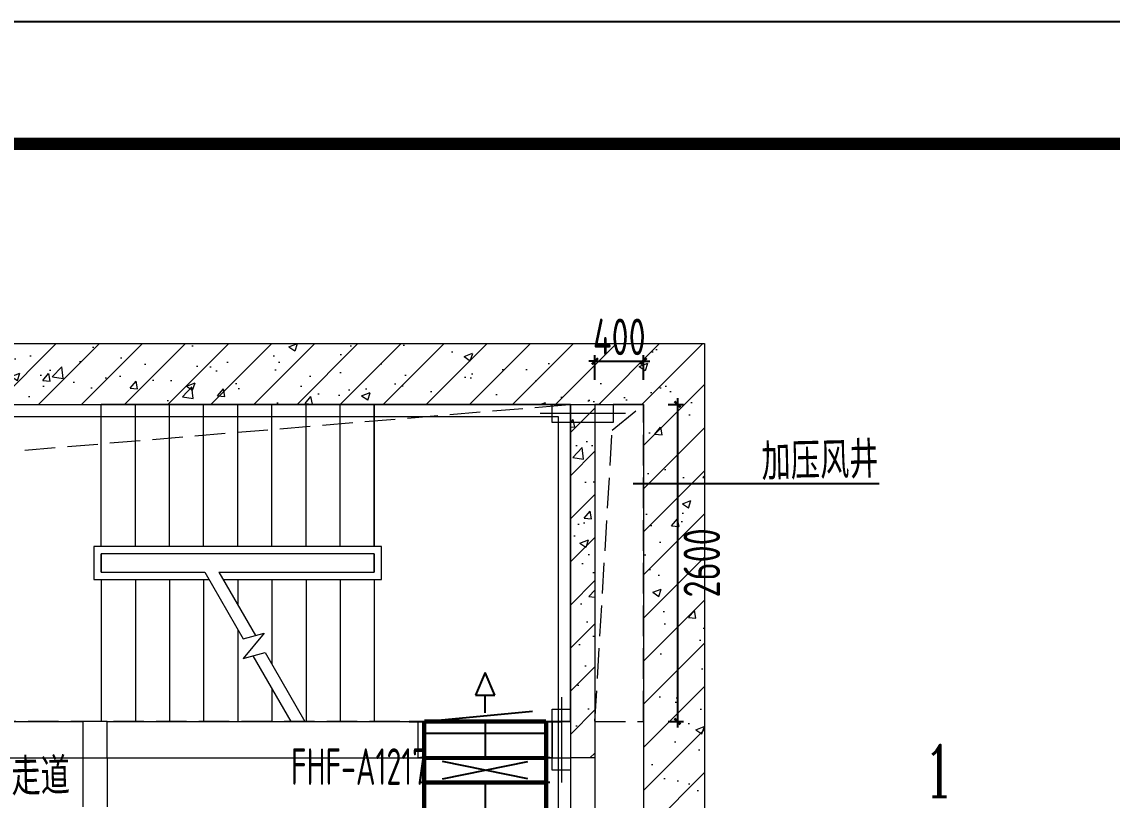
# Model space of a CAD drawing. Extents: x 4 to 13611208, y -605838 to 574722.
# Drawn here: x 13130598 to 13139543, y 441202 to 447585 of the extents above; entities that cross this region are included whole.
import ezdxf

# ---------------------------------------------------------------- set-up
doc = ezdxf.new("R2010")
doc.units = 0
doc.header["$LTSCALE"] = 1000
doc.header["$MEASUREMENT"] = 0
doc.linetypes.add('CENTER2', pattern=[28.575, 19.05, -3.175, 3.175, -3.175])
doc.linetypes.add('DASH', pattern=[0.35, 0.25, -0.1])
doc.layers.add('0标记', color=1, linetype='Continuous', plot=False)
for name, color, linetype, lineweight in [('1-开孔（楼板）', 7, 'Continuous', 5), ('1-扶梯', 8, 'Continuous', 5), ('COLUMN', 8, 'Continuous', 5), ('PUB_HATCH', 8, 'Continuous', 5), ('STAIR', 7, 'Continuous', 5), ('WALL', 2, 'Continuous', 5), ('预埋件', 8, 'Continuous', 5)]:
    doc.layers.add(name, color=color, linetype=linetype, lineweight=lineweight)
for name, color, linetype in [('DIM_LEAD', 3, 'Continuous'), ('DIM_SYMB', 3, 'Continuous'), ('DUCT-X-S中心线', 5, 'CENTER2'), ('DUCT-X-S标注', 7, 'Continuous'), ('DUCT-X-S法兰', 4, 'Continuous'), ('DUCT-X-S管', 3, 'Continuous'), ('DUCT-X-S管端线', 4, 'Continuous'), ('DUCT-X-S阀门', 7, 'Continuous'), ('DUCT-X-S风口', 7, 'Continuous'), ('图框', 7, 'Continuous')]:
    doc.layers.add(name, color=color, linetype=linetype)
doc.styles.add('_TCH_LABEL', font='COMPLEX', dxfattribs={"bigfont": 'GBCBIG'})
doc.styles.add('C', font='HZTXT_E', dxfattribs={"width": 0.7, "bigfont": 'HZTXT'})
doc.styles.add('du', font='gbenor.shx', dxfattribs={"width": 0.8, "bigfont": 'hztxt.shx'})
doc.dimstyles.new('67', dxfattribs={"dimscale": 100, "dimtxt": 3, "dimasz": 0.5, "dimexe": 0.5, "dimexo": 2, "dimgap": 0.5, "dimtad": 2, "dimdec": 0, "dimrnd": 5, "dimzin": 0, "dimdsep": 46, "dimtxsty": 'du', "dimblk": 'ARCHTICK', "dimcen": 0, "dimdle": 0.5, "dimclrd": 256, "dimclre": 256, "dimclrt": 256, "dimazin": 0, "dimtfac": 1, "dimtdec": 0, "dimtix": 1, "dimtmove": 2, "dimatfit": 3, "dimfxl": 100, "dimtolj": 1, "dimtzin": 0, "dimlwd": -1, "dimlwe": -1, "dimarcsym": 0})
pattern_1 = [(45, (12643385.47, -383019.32), (-176.776695, 176.776695), []), (50, (12643385.5, -383019.3), (717.2602, -62.75213), [75, -825]), (355, (12643385.5, -383019.3), (-138.75133, 752.19213), [60, -660]), (100.4514, (12643445.25, -383024.54), (578.5094, 689.43954), [63.7402, -701.1421]), (46.1842, (12643385.5, -382819.3), (1067.24105, -165.519), [112.5, -1237.5]), (96.6356, (12643474.4, -382833.1), (934.6627, 974.1179), [95.6103, -1051.713]), (351.1842, (12643385.5, -382819.3), (934.662, 974.1186), [90, -990]), (21, (12643485.5, -382869.3), (596.90705, -402.6189), [75, -825]), (326, (12643485.5, -382869.3), (243.31533, 725.15005), [60, -660]), (71.4514, (12643535.2, -382902.9), (840.22263, 322.5305), [63.7402, -701.1421]), (37.5, (12643385.47, -383019.32), (12.159855, 332.893854), [0, -652, 0, -670, 0, -662.5]), (7.5, (12643385.47, -383019.3), (263.06954, 394.41171), [0, -382, 0, -637, 0, -252.5]), (327.5, (12643162.47, -383019.32), (533.822436, -22.55487), [0, -250, 0, -780, 0, -1035]), (317.5, (12643062.47, -383019.3), (583.18617, 100.10498), [0, -325, 0, -518, 0, -735])]

# ---------------------------------------------------------------- blocks, each defined once
blk = doc.blocks.new('dxg')
at = {"layer": '预埋件', "color": 8}
blk.add_line((12400099.7, -4150605.3), (12400799.7, -4150605.3), dxfattribs=at)
blk.add_lwpolyline([(12400199.7, -4150680.3), (12400199.7, -4150530.3), (12400699.7, -4150530.3), (12400699.7, -4150680.3), (12400199.7, -4150680.3)], dxfattribs=at)
blk = doc.blocks.new('_ArchTick')
at = {"color": 0, "linetype": 'ByBlock', "const_width": 0.4}
blk.add_lwpolyline([(-0.5, -0.5), (0.5, 0.5)], dxfattribs=at)
blk = doc.blocks.new('*D2364')
at = {"layer": 'DUCT-X-S标注', "transparency": 16777216}
for p, q in [((13135299.1, 444801), (13135249.1, 444801)), ((13135299.1, 444647.7), (13135299.1, 444851)), ((13135299.1, 444801), (13135699.1, 444801)), ((13135699.1, 444647.7), (13135699.1, 444851)), ((13135699.1, 444801), (13135749.1, 444801))]:
    blk.add_line(p, q, dxfattribs=at)
at = {"layer": 'DUCT-X-S标注', "transparency": 16777216, "xscale": 50, "yscale": 50, "zscale": 50}
blk.add_blockref('_ArchTick', (13135299.1, 444801), dxfattribs=at)
at = {"layer": 'DUCT-X-S标注', "transparency": 16777216, "xscale": 50, "yscale": 50, "zscale": 50, "rotation": 180}
blk.add_blockref('_ArchTick', (13135699.1, 444801), dxfattribs=at)
at = {"layer": 'DUCT-X-S标注', "transparency": 16777216, "insert": (13135499.1, 445001), "char_height": 300, "attachment_point": 5, "style": 'du'}
blk.add_mtext('\\A1;400', dxfattribs=at)
blk = doc.blocks.new('图框框')
at = {"layer": '图框', "color": 1, "linetype": 'Continuous', "ltscale": 10}
blk.add_lwpolyline([(0, -42000), (59400, -42000), (59400, 0), (0, 0)], close=True, dxfattribs=at)
blk = doc.blocks.new('*D2382')
at = {"layer": 'DUCT-X-S标注', "transparency": 16777216}
for p, q in [((13135899.1, 444447.7), (13136026.5, 444447.7)), ((13135976.5, 444497.7), (13135976.5, 441797.7)), ((13135899.1, 441847.7), (13136026.5, 441847.7))]:
    blk.add_line(p, q, dxfattribs=at)
at = {"layer": 'DUCT-X-S标注', "transparency": 16777216, "xscale": 50, "yscale": 50, "zscale": 50}
for p, rotation in [((13135976.5, 444447.7), 90), ((13135976.5, 441847.7), 270)]:
    blk.add_blockref('_ArchTick', p, dxfattribs=dict(at, rotation=rotation))
at = {"layer": 'DUCT-X-S标注', "transparency": 16777216, "insert": (13136176.5, 443147.7), "char_height": 300, "attachment_point": 5, "rotation": 90, "style": 'du'}
blk.add_mtext('\\A1;2600', dxfattribs=at)
blk = doc.blocks.new('$风口$00000101')
for p, q in [((100, 250), (100, -250)), ((0, -200), (0, 200)), ((0, 200), (100, 200)), ((100, 200), (183.5, -155.8)), ((0, 0), (-100, 0)), ((170, 0), (315, 0)), ((500, 0), (315, 31.5)), ((315, 31.5), (315, -31.5)), ((315, -31.5), (500, 0)), ((100, -200), (0, -200))]:
    blk.add_line(p, q)

msp = doc.modelspace()

# ---------------------------------------------------------------- hatches: boundary and pattern name
at = {"layer": 'PUB_HATCH'}
h = msp.add_hatch(dxfattribs=at)
h.set_pattern_fill('钢筋混凝土', color=8, scale=100, style=0)
h.set_pattern_definition(pattern_1)
h.paths.add_polyline_path([(13128549.1, 444947.7), (13128549.1, 444447.7), (13135099.1, 444447.7), (13135199.1, 444614.4), (13135199.1, 444947.7)])
h = msp.add_hatch(dxfattribs=at)
h.set_pattern_fill('钢筋混凝土', color=8, scale=100, style=0)
h.set_pattern_definition(pattern_1)
h.paths.add_polyline_path([(13135199.1, 444614.4), (13135299.1, 444447.7), (13135699.1, 444447.7), (13136199.1, 444947.7), (13135199.1, 444947.7)])
h = msp.add_hatch(dxfattribs=at)
h.set_pattern_fill('钢筋混凝土', color=8, scale=100, style=0)
h.set_pattern_definition(pattern_1)
h.paths.add_polyline_path([(13136199.1, 444947.7), (13135699.1, 444447.7), (13135699.1, 437947.7), (13136199.1, 437447.7)])
h = msp.add_hatch(dxfattribs=at)
h.set_pattern_fill('钢筋混凝土', color=8, scale=100, style=0)
h.set_pattern_definition(pattern_1)
h.paths.add_polyline_path([(13135199.1, 444614.4), (13135099.1, 444447.7), (13135099.1, 441547.7), (13135299.1, 441547.7), (13135299.1, 444447.7)])

# ---------------------------------------------------------------- linework, layer by layer
at = {"layer": '1-开孔（楼板）', "color": 8, "linetype": 'DASH'}
msp.add_lwpolyline([(13135299.1, 441847.7), (13135699.1, 441847.7), (13135699.1, 444447.7), (13135299.1, 444447.7)], close=True, dxfattribs=at)
msp.add_lwpolyline([(13135299.1, 441849.1), (13135441.5, 444235.8), (13135699.1, 444447.7)], dxfattribs=at)
at = {"layer": '1-扶梯', "color": 8}
msp.add_line((13134899.1, 441697.7), (13134899.1, 438147.7), dxfattribs=at)
msp.add_lwpolyline([(13128699.1, 444347.7), (13134999.1, 444347.7), (13134999.1, 438047.7)], dxfattribs=at)
at = {"layer": 'COLUMN', "color": 8}
for p, q in [((13131299.1, 441847.7), (13131099.1, 441847.7)), ((13131099.1, 441847.7), (13131099.1, 441547.7)), ((13131299.1, 441547.7), (13131299.1, 441847.7)), ((13131099.1, 441547.7), (13131299.1, 441547.7))]:
    msp.add_line(p, q, dxfattribs=at)
at = {"layer": 'DIM_SYMB', "color": 8}
for points in [[(13131109.1, 443835.2, 0, 0, 0), (13134294.1, 443835.2, 0, 0, 0), (13134294.1, 442460.2, 0, 0, 0), (13132949.1, 442460.2, 80, 0, 0), (13132649.1, 442460.2, 0, 0, 0)], [(13131109.1, 442460.2, 0, 0, 0), (13132069.1, 442460.2, 80, 0, 0), (13132369.1, 442460.2, 0, 0, 0)]]:
    msp.add_lwpolyline(points, format="xyseb", dxfattribs=at)
at = {"layer": 'DUCT-X-S中心线'}
for p, q in [((13134399.1, 441847.7), (13134399.1, 441547.7)), ((13134399.1, 441347.3), (13134399.1, 441022.7))]:
    msp.add_line(p, q, dxfattribs=at)
at = {"layer": 'DUCT-X-S标注'}
msp.add_lwpolyline([(13135612.1, 443797.6), (13137632.1, 443797.6)], dxfattribs=at)
at = {"layer": 'DUCT-X-S法兰'}
for p, q in [((13134929.1, 441547.6), (13133869.1, 441547.6)), ((13134929.1, 441347.4), (13133869.1, 441347.4))]:
    msp.add_line(p, q, dxfattribs=at)
at = {"layer": 'DUCT-X-S法兰', "color": 18, "true_color": 0x000000}
for p in [(13134399.1, 441547.7, 3700), (13134399.1, 441547.5, 3700), (13134399.1, 441347.5, 3700), (13134399.1, 441347.3, 3700)]:
    msp.add_point(p, dxfattribs=at)
at = {"layer": 'DUCT-X-S管', "const_width": 35}
for points in [[(13133899.1, 441847.7), (13133899.1, 441547.7)], [(13134899.1, 441847.7), (13133899.1, 441847.7)], [(13134899.1, 441547.7), (13134899.1, 441847.7)], [(13133899.1, 441547.7), (13134899.1, 441547.7)], [(13133899.1, 441347.5), (13133899.1, 441547.5)], [(13134899.1, 441547.5), (13134899.1, 441347.5)], [(13133899.1, 441347.3), (13133899.1, 441022.7)], [(13134899.1, 441347.3), (13133899.1, 441347.3)], [(13134899.1, 441022.7), (13134899.1, 441347.3)]]:
    msp.add_lwpolyline(points, dxfattribs=at)
at = {"layer": 'DUCT-X-S管端线'}
for p, q in [((13134899.1, 441547.5), (13133899.1, 441547.5)), ((13134899.1, 441347.5), (13133899.1, 441347.5))]:
    msp.add_line(p, q, dxfattribs=at)
at = {"layer": 'DUCT-X-S阀门'}
for p, q in [((13134749.1, 441377.5), (13134049.1, 441517.5)), ((13134049.2, 441377.5), (13134749, 441517.6))]:
    msp.add_line(p, q, dxfattribs=at)
at = {"layer": 'STAIR', "color": 8}
for p, q in [((13133489.1, 444447.7), (13131249.1, 444447.7)), ((13131249.1, 443282.7), (13131249.1, 444447.7)), ((13131529.1, 443282.7), (13131529.1, 444447.7)), ((13131809.1, 443282.7), (13131809.1, 444447.7)), ((13132089.1, 443282.7), (13132089.1, 444447.7)), ((13132369.1, 443282.7), (13132369.1, 444447.7)), ((13132649.1, 443282.7), (13132649.1, 444447.7)), ((13132929.1, 443282.7), (13132929.1, 444447.7)), ((13133209.1, 443282.7), (13133209.1, 444447.7)), ((13133489.1, 443282.7), (13133489.1, 444447.7)), ((13135099.1, 444447.7), (13133489.1, 444447.7)), ((13133489.1, 444447.7), (13133489.1, 443282.7)), ((13135099.1, 441847.7), (13135099.1, 444447.7)), ((13131189.1, 443282.7), (13131189.1, 443012.7)), ((13133549.1, 443282.7), (13131189.1, 443282.7)), ((13133549.1, 443012.7), (13133549.1, 443282.7)), ((13133489.1, 443222.7), (13131249.1, 443222.7)), ((13131249.1, 443222.7), (13131249.1, 443072.7)), ((13133489.1, 443222.7), (13131249.1, 443222.7)), ((13131249.1, 443072.7), (13131249.1, 443222.7)), ((13133489.1, 443072.7), (13133489.1, 443222.7)), ((13133489.1, 443222.7), (13133489.1, 443072.7)), ((13131189.1, 443012.7), (13132132.4, 443012.7)), ((13131249.1, 443072.7), (13132097.8, 443072.7)), ((13131249.1, 443072.7), (13132097.8, 443072.7)), ((13131249.1, 443012.7), (13131249.1, 441847.7)), ((13131529.1, 443012.7), (13131529.1, 441847.7)), ((13131809.1, 443012.7), (13131809.1, 441847.7)), ((13132089.1, 443012.7), (13132089.1, 441847.7)), ((13132097.8, 443072.7), (13132414.2, 442524.6)), ((13132213.2, 443072.7), (13133489.1, 443072.7)), ((13132213.2, 443072.7), (13132514.2, 442551.4)), ((13132213.2, 443072.7), (13133489.1, 443072.7)), ((13132247.9, 443012.7), (13133549.1, 443012.7)), ((13132369.1, 443012.7), (13132369.1, 442802.7)), ((13132649.1, 443012.7), (13132649.1, 442317.8)), ((13132929.1, 443012.7), (13132929.1, 441847.7)), ((13133209.1, 443012.7), (13133209.1, 441847.7)), ((13133489.1, 443012.7), (13133489.1, 441847.7)), ((13133489.1, 443012.7), (13133489.1, 441847.7)), ((13132369.1, 442602.7), (13132369.1, 441847.7)), ((13132586.6, 442570.8), (13132413.7, 442364.8)), ((13132414.2, 442524.6), (13132586.6, 442570.8)), ((13132413.7, 442364.8), (13132594.1, 442413.1)), ((13132494.1, 442386.3), (13132805, 441847.7)), ((13132594.1, 442413.1), (13132920.5, 441847.7)), ((13132649.1, 442117.8), (13132649.1, 441847.7)), ((13131299.1, 441847.7), (13132805, 441847.7)), ((13132920.5, 441847.7), (13133489.1, 441847.7)), ((13133489.1, 441847.7), (13135099.1, 441847.7))]:
    msp.add_line(p, q, dxfattribs=at)
at = {"layer": 'WALL', "color": 8}
for p, q in [((13128549.1, 444947.7), (13135199.1, 444947.7)), ((13135199.1, 444947.7), (13136199.1, 444947.7)), ((13136199.1, 444947.7), (13136199.1, 437447.7)), ((13128549.1, 444447.7), (13135099.1, 444447.7)), ((13135099.1, 444447.7), (13135099.1, 441547.7)), ((13135299.1, 444447.7), (13135299.1, 441547.7)), ((13135299.1, 444447.7), (13135699.1, 444447.7)), ((13135699.1, 444447.7), (13135699.1, 437947.7)), ((13129399.1, 441847.7), (13131099.1, 441847.7)), ((13131299.1, 441847.7), (13135099.1, 441847.7)), ((13129399.1, 441547.7), (13131099.1, 441547.7)), ((13131099.1, 441547.7), (13131099.1, 441147.7)), ((13131299.1, 441547.7), (13131299.1, 441147.7)), ((13131299.1, 441547.7), (13135099.1, 441547.7)), ((13135299.1, 441547.7), (13135099.1, 441547.7)), ((13135099.1, 441547.7), (13135099.1, 437947.7)), ((13135299.1, 441547.7), (13135099.1, 441547.7)), ((13135299.1, 441547.7), (13135299.1, 437947.7))]:
    msp.add_line(p, q, dxfattribs=at)
at = {"layer": '图框', "color": 2}
msp.add_lwpolyline([(13080322.6, 405585), (13169422.6, 405585), (13169422.6, 447585), (13080322.6, 447585)], close=True, dxfattribs=at)
at = {"layer": '图框', "const_width": 100}
msp.add_lwpolyline([(13082822.6, 406585), (13168422.6, 406585), (13168422.6, 446585), (13082822.6, 446585)], close=True, dxfattribs=at)
at = {"layer": '预埋件', "color": 8, "linetype": 'DASH'}
msp.add_lwpolyline([(13129749.1, 444447.7), (13135099.1, 444447.7), (13135099.1, 441847.7), (13129749.1, 441847.7)], close=True, dxfattribs=at)
msp.add_lwpolyline([(13129749.1, 441847.7), (13130273.5, 444043.2), (13135099.1, 444447.7)], dxfattribs=at)
at = {"layer": '预埋件', "color": 8}
msp.add_lwpolyline([(13133849.1, 441847.7), (13134949.1, 441847.7), (13134949.1, 441547.7), (13133849.1, 441547.7)], close=True, dxfattribs=at)

# ---------------------------------------------------------------- block references
at = {"layer": '0标记', "xscale": 1.5}
msp.add_blockref('图框框', (13080322.6, 447585), dxfattribs=at)
at = {"layer": 'DUCT-X-S风口', "yscale": 2.5, "rotation": 90}
msp.add_blockref('$风口$00000101', (13134399.1, 441747.7, 2600), dxfattribs=at)
at = {"layer": '预埋件', "color": 8, "lineweight": -3}
for p, rotation in [((25535648.9, -3706232.5), 180), ((17285629.4, 12842147.5), 270)]:
    msp.add_blockref('dxg', p, dxfattribs=dict(at, rotation=rotation))

# ---------------------------------------------------------------- texts
at = {"layer": 'DIM_LEAD', "color": 0, "style": 'C', "width": 0.8}
msp.add_text('走道', height=300, rotation=1.33183, dxfattribs=at).set_placement((13130514.6, 441240.5))
at = {"layer": 'DIM_SYMB', "style": '_TCH_LABEL', "width": 0.705882}
msp.add_text('1', height=425, dxfattribs=at).set_placement((13137990.6, 441230))
at = {"layer": 'DUCT-X-S标注', "style": 'C', "width": 0.8}
msp.add_text('加压风井', height=300, rotation=1.33183, dxfattribs=at).set_placement((13136668.8, 443825))
at = {"layer": 'DUCT-X-S标注', "style": 'du', "width": 0.7}
msp.add_text('FHF-A1217', height=300, dxfattribs=at).set_placement((13132805.3, 441326.9, 2600))

# ---------------------------------------------------------------- dimensions: what is measured, and where the dimension line sits
at = {"layer": 'DUCT-X-S标注'}
dim = msp.add_linear_dim(base=(13135699.1, 444801), p1=(13135299.1, 444447.7), p2=(13135699.1, 444447.7), dimstyle='67', dxfattribs=at)
dim.commit()
dim.dimension.update_dxf_attribs({"geometry": '*D2364', "text_midpoint": (13135499.1, 445001)})
dim = msp.add_linear_dim(base=(13135976.5, 441847.7), p1=(13135699.1, 444447.7), p2=(13135699.1, 441847.7), angle=90, dimstyle='67', dxfattribs=at)
dim.commit()
dim.dimension.update_dxf_attribs({"geometry": '*D2382', "text_midpoint": (13136176.5, 443147.7)})

doc.saveas('drawing.dxf')
